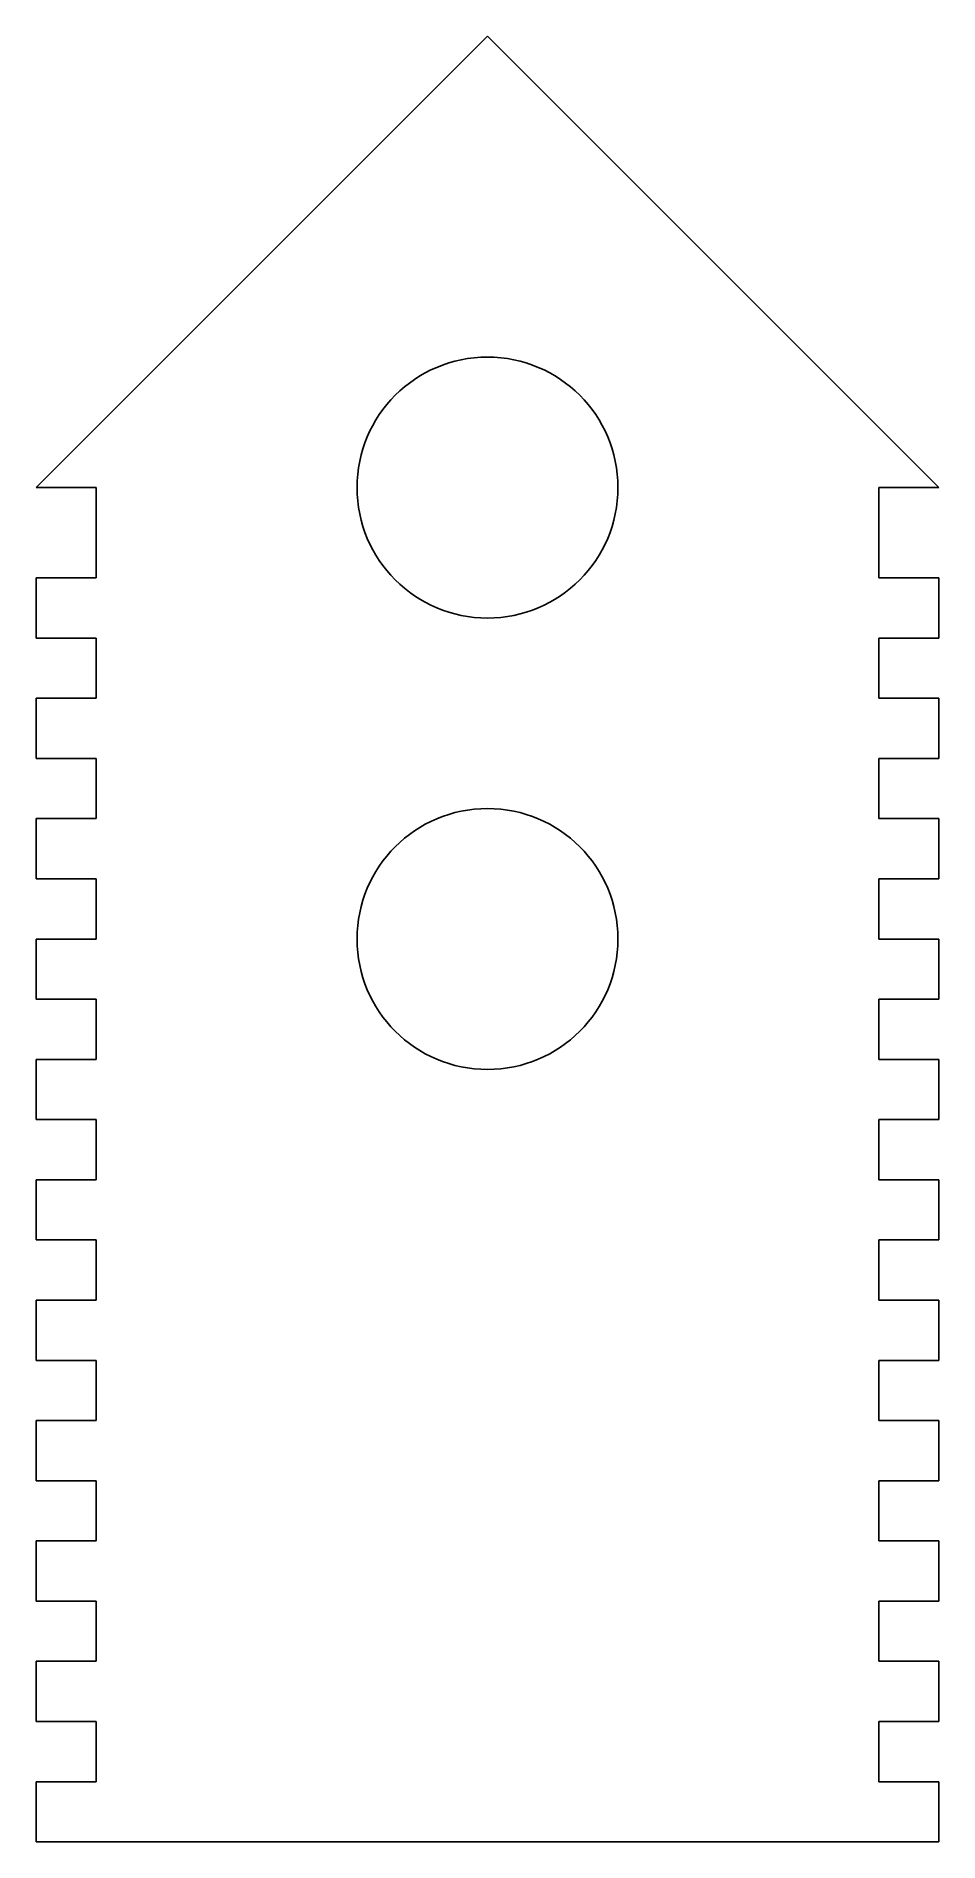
# Model space of a CAD drawing. Header units: millimetres. Extents: x 0 to 60, y 40 to 160.
import ezdxf

# ---------------------------------------------------------------- set-up
doc = ezdxf.new("R2010")
doc.units = ezdxf.units.MM

msp = doc.modelspace()

# ---------------------------------------------------------------- linework, layer by layer
for p, q in [((0, 130, -4), (30, 160, -4)), ((0, 130), (30, 160)), ((0, 130, -4), (30, 160, -4)), ((0, 130), (30, 160)), ((30, 160, -4), (60, 130, -4)), ((30, 160, -4), (30, 160)), ((30, 160), (60, 130)), ((30, 160, -4), (60, 130, -4)), ((30, 160, -4), (30, 160)), ((30, 160), (60, 130)), ((4, 130, -4), (0, 130, -4)), ((0, 130, -4), (0, 130)), ((4, 130), (0, 130)), ((0, 130, -4), (0, 130)), ((4, 130, -4), (0, 130, -4)), ((4, 130), (0, 130)), ((4, 124, -4), (4, 130, -4)), ((4, 130, -4), (4, 130)), ((4, 124, -4), (4, 130, -4)), ((4, 124), (4, 130)), ((4, 130, -4), (4, 130)), ((4, 124), (4, 130)), ((38.67, 130, -4), (38.67, 130)), ((38.67, 130, -4), (38.67, 130)), ((60, 130, -4), (56, 130, -4)), ((56, 130, -4), (56, 124, -4)), ((56, 130, -4), (56, 124, -4)), ((56, 130, -4), (56, 130)), ((56, 130), (56, 124)), ((60, 130), (56, 130)), ((56, 130, -4), (56, 130)), ((60, 130, -4), (56, 130, -4)), ((56, 130), (56, 124)), ((60, 130), (56, 130)), ((60, 130, -4), (60, 130)), ((60, 130, -4), (60, 130)), ((0, 124, -4), (0, 120, -4)), ((4, 124, -4), (0, 124, -4)), ((4, 124, -4), (0, 124, -4)), ((0, 124, -4), (0, 124)), ((4, 124), (0, 124)), ((0, 124, -4), (0, 124)), ((0, 124, -4), (0, 120, -4)), ((0, 124), (0, 120)), ((4, 124), (0, 124)), ((0, 124), (0, 120)), ((4, 124, -4), (4, 124)), ((4, 124, -4), (4, 124)), ((60, 124, -4), (56, 124, -4)), ((56, 124), (56, 124, -4)), ((60, 124), (56, 124)), ((60, 124, -4), (56, 124, -4)), ((56, 124), (56, 124, -4)), ((60, 124), (56, 124)), ((60, 120, -4), (60, 124, -4)), ((60, 120), (60, 124)), ((60, 124, -4), (60, 124)), ((60, 120, -4), (60, 124, -4)), ((60, 124, -4), (60, 124)), ((60, 120), (60, 124)), ((0, 120, -4), (4, 120, -4)), ((0, 120, -4), (0, 120)), ((0, 120, -4), (4, 120, -4)), ((0, 120), (4, 120)), ((0, 120, -4), (0, 120)), ((0, 120), (4, 120)), ((4, 116, -4), (4, 120, -4)), ((4, 120), (4, 120, -4)), ((4, 116, -4), (4, 120, -4)), ((4, 116), (4, 120)), ((4, 120), (4, 120, -4)), ((4, 116), (4, 120)), ((56, 120, -4), (60, 120, -4)), ((56, 120, -4), (56, 116, -4)), ((56, 120, -4), (56, 116, -4)), ((56, 120, -4), (56, 120)), ((56, 120), (56, 116)), ((56, 120), (56, 116)), ((56, 120), (60, 120)), ((56, 120, -4), (60, 120, -4)), ((56, 120), (60, 120)), ((56, 120, -4), (56, 120)), ((60, 120, -4), (60, 120)), ((60, 120, -4), (60, 120)), ((0, 116, -4), (0, 112, -4)), ((4, 116, -4), (0, 116, -4)), ((4, 116, -4), (0, 116, -4)), ((0, 116, -4), (0, 116)), ((4, 116), (0, 116)), ((0, 116, -4), (0, 116)), ((0, 116, -4), (0, 112, -4)), ((0, 116), (0, 112)), ((4, 116), (0, 116)), ((0, 116), (0, 112)), ((4, 116, -4), (4, 116)), ((4, 116, -4), (4, 116)), ((60, 116, -4), (56, 116, -4)), ((56, 116), (56, 116, -4)), ((60, 116), (56, 116)), ((60, 116, -4), (56, 116, -4)), ((56, 116), (56, 116, -4)), ((60, 116), (56, 116)), ((60, 112, -4), (60, 116, -4)), ((60, 112), (60, 116)), ((60, 116, -4), (60, 116)), ((60, 112, -4), (60, 116, -4)), ((60, 116, -4), (60, 116)), ((60, 112), (60, 116)), ((0, 112, -4), (4, 112, -4)), ((0, 112, -4), (0, 112)), ((0, 112, -4), (4, 112, -4)), ((0, 112), (4, 112)), ((0, 112, -4), (0, 112)), ((0, 112), (4, 112)), ((4, 108, -4), (4, 112, -4)), ((4, 112), (4, 112, -4)), ((4, 108, -4), (4, 112, -4)), ((4, 108), (4, 112)), ((4, 112), (4, 112, -4)), ((4, 108), (4, 112)), ((56, 112, -4), (60, 112, -4)), ((56, 112, -4), (56, 108, -4)), ((56, 112, -4), (56, 108, -4)), ((56, 112, -4), (56, 112)), ((56, 112), (56, 108)), ((56, 112), (56, 108)), ((56, 112), (60, 112)), ((56, 112, -4), (60, 112, -4)), ((56, 112), (60, 112)), ((56, 112, -4), (56, 112)), ((60, 112, -4), (60, 112)), ((60, 112, -4), (60, 112)), ((0, 108, -4), (0, 104, -4)), ((4, 108, -4), (0, 108, -4)), ((4, 108, -4), (0, 108, -4)), ((0, 108, -4), (0, 108)), ((4, 108), (0, 108)), ((0, 108, -4), (0, 108)), ((0, 108, -4), (0, 104, -4)), ((0, 108), (0, 104)), ((4, 108), (0, 108)), ((0, 108), (0, 104)), ((4, 108, -4), (4, 108)), ((4, 108, -4), (4, 108)), ((60, 108, -4), (56, 108, -4)), ((56, 108), (56, 108, -4)), ((60, 108), (56, 108)), ((60, 108, -4), (56, 108, -4)), ((56, 108), (56, 108, -4)), ((60, 108), (56, 108)), ((60, 104, -4), (60, 108, -4)), ((60, 104), (60, 108)), ((60, 108, -4), (60, 108)), ((60, 104, -4), (60, 108, -4)), ((60, 108, -4), (60, 108)), ((60, 104), (60, 108)), ((0, 104, -4), (4, 104, -4)), ((0, 104, -4), (0, 104)), ((0, 104, -4), (4, 104, -4)), ((0, 104), (4, 104)), ((0, 104, -4), (0, 104)), ((0, 104), (4, 104)), ((4, 100, -4), (4, 104, -4)), ((4, 104), (4, 104, -4)), ((4, 100, -4), (4, 104, -4)), ((4, 100), (4, 104)), ((4, 104), (4, 104, -4)), ((4, 100), (4, 104)), ((56, 104, -4), (60, 104, -4)), ((56, 104, -4), (56, 100, -4)), ((56, 104, -4), (56, 100, -4)), ((56, 104, -4), (56, 104)), ((56, 104), (56, 100)), ((56, 104), (56, 100)), ((56, 104), (60, 104)), ((56, 104, -4), (60, 104, -4)), ((56, 104), (60, 104)), ((56, 104, -4), (56, 104)), ((60, 104, -4), (60, 104)), ((60, 104, -4), (60, 104)), ((0, 100, -4), (0, 96, -4)), ((4, 100, -4), (0, 100, -4)), ((4, 100, -4), (0, 100, -4)), ((0, 100, -4), (0, 100)), ((4, 100), (0, 100)), ((0, 100, -4), (0, 100)), ((0, 100, -4), (0, 96, -4)), ((0, 100), (0, 96)), ((4, 100), (0, 100)), ((0, 100), (0, 96)), ((4, 100, -4), (4, 100)), ((4, 100, -4), (4, 100)), ((38.67, 100, -4), (38.67, 100)), ((38.67, 100, -4), (38.67, 100)), ((60, 100, -4), (56, 100, -4)), ((56, 100), (56, 100, -4)), ((60, 100), (56, 100)), ((60, 100, -4), (56, 100, -4)), ((56, 100), (56, 100, -4)), ((60, 100), (56, 100)), ((60, 96, -4), (60, 100, -4)), ((60, 96), (60, 100)), ((60, 100, -4), (60, 100)), ((60, 96, -4), (60, 100, -4)), ((60, 100, -4), (60, 100)), ((60, 96), (60, 100)), ((0, 96, -4), (4, 96, -4)), ((0, 96, -4), (0, 96)), ((0, 96, -4), (4, 96, -4)), ((0, 96), (4, 96)), ((0, 96, -4), (0, 96)), ((0, 96), (4, 96)), ((4, 92, -4), (4, 96, -4)), ((4, 96), (4, 96, -4)), ((4, 92, -4), (4, 96, -4)), ((4, 92), (4, 96)), ((4, 96), (4, 96, -4)), ((4, 92), (4, 96)), ((56, 96, -4), (60, 96, -4)), ((56, 96, -4), (56, 92, -4)), ((56, 96, -4), (56, 92, -4)), ((56, 96, -4), (56, 96)), ((56, 96), (56, 92)), ((56, 96), (56, 92)), ((56, 96), (60, 96)), ((56, 96, -4), (60, 96, -4)), ((56, 96), (60, 96)), ((56, 96, -4), (56, 96)), ((60, 96, -4), (60, 96)), ((60, 96, -4), (60, 96)), ((0, 92, -4), (0, 88, -4)), ((4, 92, -4), (0, 92, -4)), ((4, 92, -4), (0, 92, -4)), ((0, 92, -4), (0, 92)), ((4, 92), (0, 92)), ((0, 92, -4), (0, 92)), ((0, 92, -4), (0, 88, -4)), ((0, 92), (0, 88)), ((4, 92), (0, 92)), ((0, 92), (0, 88)), ((4, 92, -4), (4, 92)), ((4, 92, -4), (4, 92)), ((60, 92, -4), (56, 92, -4)), ((56, 92), (56, 92, -4)), ((60, 92), (56, 92)), ((60, 92, -4), (56, 92, -4)), ((56, 92), (56, 92, -4)), ((60, 92), (56, 92)), ((60, 88, -4), (60, 92, -4)), ((60, 88), (60, 92)), ((60, 92, -4), (60, 92)), ((60, 88, -4), (60, 92, -4)), ((60, 92, -4), (60, 92)), ((60, 88), (60, 92)), ((0, 88, -4), (4, 88, -4)), ((0, 88, -4), (0, 88)), ((0, 88, -4), (4, 88, -4)), ((0, 88), (4, 88)), ((0, 88, -4), (0, 88)), ((0, 88), (4, 88)), ((4, 84, -4), (4, 88, -4)), ((4, 88), (4, 88, -4)), ((4, 84, -4), (4, 88, -4)), ((4, 84), (4, 88)), ((4, 88), (4, 88, -4)), ((4, 84), (4, 88)), ((56, 88, -4), (60, 88, -4)), ((56, 88, -4), (56, 84, -4)), ((56, 88, -4), (56, 84, -4)), ((56, 88, -4), (56, 88)), ((56, 88), (56, 84)), ((56, 88), (56, 84)), ((56, 88), (60, 88)), ((56, 88, -4), (60, 88, -4)), ((56, 88), (60, 88)), ((56, 88, -4), (56, 88)), ((60, 88, -4), (60, 88)), ((60, 88, -4), (60, 88)), ((0, 84, -4), (0, 80, -4)), ((4, 84, -4), (0, 84, -4)), ((4, 84, -4), (0, 84, -4)), ((0, 84, -4), (0, 84)), ((4, 84), (0, 84)), ((0, 84, -4), (0, 84)), ((0, 84, -4), (0, 80, -4)), ((0, 84), (0, 80)), ((4, 84), (0, 84)), ((0, 84), (0, 80)), ((4, 84, -4), (4, 84)), ((4, 84, -4), (4, 84)), ((60, 84, -4), (56, 84, -4)), ((56, 84), (56, 84, -4)), ((60, 84), (56, 84)), ((60, 84, -4), (56, 84, -4)), ((56, 84), (56, 84, -4)), ((60, 84), (56, 84)), ((60, 80, -4), (60, 84, -4)), ((60, 80), (60, 84)), ((60, 84, -4), (60, 84)), ((60, 80, -4), (60, 84, -4)), ((60, 84, -4), (60, 84)), ((60, 80), (60, 84)), ((0, 80, -4), (4, 80, -4)), ((0, 80, -4), (0, 80)), ((0, 80, -4), (4, 80, -4)), ((0, 80), (4, 80)), ((0, 80, -4), (0, 80)), ((0, 80), (4, 80)), ((4, 76, -4), (4, 80, -4)), ((4, 80), (4, 80, -4)), ((4, 76, -4), (4, 80, -4)), ((4, 76), (4, 80)), ((4, 80), (4, 80, -4)), ((4, 76), (4, 80)), ((56, 80, -4), (60, 80, -4)), ((56, 80, -4), (56, 76, -4)), ((56, 80, -4), (56, 76, -4)), ((56, 80, -4), (56, 80)), ((56, 80), (56, 76)), ((56, 80), (56, 76)), ((56, 80), (60, 80)), ((56, 80, -4), (60, 80, -4)), ((56, 80), (60, 80)), ((56, 80, -4), (56, 80)), ((60, 80, -4), (60, 80)), ((60, 80, -4), (60, 80)), ((0, 76, -4), (0, 72, -4)), ((4, 76, -4), (0, 76, -4)), ((4, 76, -4), (0, 76, -4)), ((0, 76, -4), (0, 76)), ((4, 76), (0, 76)), ((0, 76, -4), (0, 76)), ((0, 76, -4), (0, 72, -4)), ((0, 76), (0, 72)), ((4, 76), (0, 76)), ((0, 76), (0, 72)), ((4, 76, -4), (4, 76)), ((4, 76, -4), (4, 76)), ((60, 76, -4), (56, 76, -4)), ((56, 76), (56, 76, -4)), ((60, 76), (56, 76)), ((60, 76, -4), (56, 76, -4)), ((56, 76), (56, 76, -4)), ((60, 76), (56, 76)), ((60, 72, -4), (60, 76, -4)), ((60, 72), (60, 76)), ((60, 76, -4), (60, 76)), ((60, 72, -4), (60, 76, -4)), ((60, 76, -4), (60, 76)), ((60, 72), (60, 76)), ((0, 72, -4), (4, 72, -4)), ((0, 72, -4), (0, 72)), ((0, 72, -4), (4, 72, -4)), ((0, 72), (4, 72)), ((0, 72, -4), (0, 72)), ((0, 72), (4, 72)), ((4, 68, -4), (4, 72, -4)), ((4, 72), (4, 72, -4)), ((4, 68, -4), (4, 72, -4)), ((4, 68), (4, 72)), ((4, 72), (4, 72, -4)), ((4, 68), (4, 72)), ((56, 72, -4), (60, 72, -4)), ((56, 72, -4), (56, 68, -4)), ((56, 72, -4), (56, 68, -4)), ((56, 72, -4), (56, 72)), ((56, 72), (56, 68)), ((56, 72), (56, 68)), ((56, 72), (60, 72)), ((56, 72, -4), (60, 72, -4)), ((56, 72), (60, 72)), ((56, 72, -4), (56, 72)), ((60, 72, -4), (60, 72)), ((60, 72, -4), (60, 72)), ((0, 68, -4), (0, 64, -4)), ((4, 68, -4), (0, 68, -4)), ((4, 68, -4), (0, 68, -4)), ((0, 68, -4), (0, 68)), ((4, 68), (0, 68)), ((0, 68, -4), (0, 68)), ((0, 68, -4), (0, 64, -4)), ((0, 68), (0, 64)), ((4, 68), (0, 68)), ((0, 68), (0, 64)), ((4, 68, -4), (4, 68)), ((4, 68, -4), (4, 68)), ((60, 68, -4), (56, 68, -4)), ((56, 68), (56, 68, -4)), ((60, 68), (56, 68)), ((60, 68, -4), (56, 68, -4)), ((56, 68), (56, 68, -4)), ((60, 68), (56, 68)), ((60, 64, -4), (60, 68, -4)), ((60, 64), (60, 68)), ((60, 68, -4), (60, 68)), ((60, 64, -4), (60, 68, -4)), ((60, 68, -4), (60, 68)), ((60, 64), (60, 68)), ((0, 64, -4), (4, 64, -4)), ((0, 64, -4), (0, 64)), ((0, 64, -4), (4, 64, -4)), ((0, 64), (4, 64)), ((0, 64, -4), (0, 64)), ((0, 64), (4, 64)), ((4, 60, -4), (4, 64, -4)), ((4, 64), (4, 64, -4)), ((4, 60, -4), (4, 64, -4)), ((4, 60), (4, 64)), ((4, 64), (4, 64, -4)), ((4, 60), (4, 64)), ((56, 64, -4), (60, 64, -4)), ((56, 64, -4), (56, 60, -4)), ((56, 64, -4), (56, 60, -4)), ((56, 64, -4), (56, 64)), ((56, 64), (56, 60)), ((56, 64), (56, 60)), ((56, 64), (60, 64)), ((56, 64, -4), (60, 64, -4)), ((56, 64), (60, 64)), ((56, 64, -4), (56, 64)), ((60, 64, -4), (60, 64)), ((60, 64, -4), (60, 64)), ((0, 60, -4), (0, 56, -4)), ((4, 60, -4), (0, 60, -4)), ((4, 60, -4), (0, 60, -4)), ((0, 60, -4), (0, 60)), ((4, 60), (0, 60)), ((0, 60, -4), (0, 60)), ((0, 60, -4), (0, 56, -4)), ((0, 60), (0, 56)), ((4, 60), (0, 60)), ((0, 60), (0, 56)), ((4, 60, -4), (4, 60)), ((4, 60, -4), (4, 60)), ((60, 60, -4), (56, 60, -4)), ((56, 60), (56, 60, -4)), ((60, 60), (56, 60)), ((60, 60, -4), (56, 60, -4)), ((56, 60), (56, 60, -4)), ((60, 60), (56, 60)), ((60, 56, -4), (60, 60, -4)), ((60, 56), (60, 60)), ((60, 60, -4), (60, 60)), ((60, 56, -4), (60, 60, -4)), ((60, 60, -4), (60, 60)), ((60, 56), (60, 60)), ((0, 56, -4), (4, 56, -4)), ((0, 56, -4), (0, 56)), ((0, 56, -4), (4, 56, -4)), ((0, 56), (4, 56)), ((0, 56, -4), (0, 56)), ((0, 56), (4, 56)), ((4, 52, -4), (4, 56, -4)), ((4, 56), (4, 56, -4)), ((4, 52, -4), (4, 56, -4)), ((4, 52), (4, 56)), ((4, 56), (4, 56, -4)), ((4, 52), (4, 56)), ((56, 56, -4), (60, 56, -4)), ((56, 56, -4), (56, 52, -4)), ((56, 56, -4), (56, 52, -4)), ((56, 56, -4), (56, 56)), ((56, 56), (56, 52)), ((56, 56), (56, 52)), ((56, 56), (60, 56)), ((56, 56, -4), (60, 56, -4)), ((56, 56), (60, 56)), ((56, 56, -4), (56, 56)), ((60, 56, -4), (60, 56)), ((60, 56, -4), (60, 56)), ((0, 52, -4), (0, 48, -4)), ((4, 52, -4), (0, 52, -4)), ((4, 52, -4), (0, 52, -4)), ((0, 52, -4), (0, 52)), ((4, 52), (0, 52)), ((0, 52, -4), (0, 52)), ((0, 52, -4), (0, 48, -4)), ((0, 52), (0, 48)), ((4, 52), (0, 52)), ((0, 52), (0, 48)), ((4, 52, -4), (4, 52)), ((4, 52, -4), (4, 52)), ((60, 52, -4), (56, 52, -4)), ((56, 52), (56, 52, -4)), ((60, 52), (56, 52)), ((60, 52, -4), (56, 52, -4)), ((56, 52), (56, 52, -4)), ((60, 52), (56, 52)), ((60, 48, -4), (60, 52, -4)), ((60, 48), (60, 52)), ((60, 52, -4), (60, 52)), ((60, 48, -4), (60, 52, -4)), ((60, 52, -4), (60, 52)), ((60, 48), (60, 52)), ((0, 48, -4), (4, 48, -4)), ((0, 48, -4), (0, 48)), ((0, 48, -4), (4, 48, -4)), ((0, 48), (4, 48)), ((0, 48, -4), (0, 48)), ((0, 48), (4, 48)), ((4, 44, -4), (4, 48, -4)), ((4, 48), (4, 48, -4)), ((4, 44, -4), (4, 48, -4)), ((4, 44), (4, 48)), ((4, 48), (4, 48, -4)), ((4, 44), (4, 48)), ((56, 48, -4), (60, 48, -4)), ((56, 48, -4), (56, 44, -4)), ((56, 48, -4), (56, 44, -4)), ((56, 48, -4), (56, 48)), ((56, 48), (56, 44)), ((56, 48), (56, 44)), ((56, 48), (60, 48)), ((56, 48, -4), (60, 48, -4)), ((56, 48), (60, 48)), ((56, 48, -4), (56, 48)), ((60, 48, -4), (60, 48)), ((60, 48, -4), (60, 48)), ((0, 44, -4), (0, 40, -4)), ((4, 44, -4), (0, 44, -4)), ((0, 44, -4), (0, 44)), ((0, 44, -4), (0, 40, -4)), ((0, 44), (0, 40)), ((4, 44, -4), (0, 44, -4)), ((0, 44, -4), (0, 44)), ((4, 44), (0, 44)), ((0, 44), (0, 40)), ((4, 44), (0, 44)), ((4, 44, -4), (4, 44)), ((4, 44, -4), (4, 44)), ((60, 44, -4), (56, 44, -4)), ((56, 44), (56, 44, -4)), ((60, 44), (56, 44)), ((60, 44, -4), (56, 44, -4)), ((56, 44), (56, 44, -4)), ((60, 44), (56, 44)), ((60, 40, -4), (60, 44, -4)), ((60, 40), (60, 44)), ((60, 44, -4), (60, 44)), ((60, 40, -4), (60, 44, -4)), ((60, 44, -4), (60, 44)), ((60, 40), (60, 44)), ((60, 40, -4), (0, 40, -4)), ((0, 40, -4), (0, 40)), ((60, 40, -4), (0, 40, -4)), ((60, 40), (0, 40)), ((0, 40, -4), (0, 40)), ((60, 40), (0, 40)), ((60, 40, -4), (60, 40)), ((60, 40, -4), (60, 40))]:
    msp.add_line(p, q)
for centre in [(30, 130, -4), (30, 130), (30, 130, -4), (30, 130), (30, 100, -4), (30, 100), (30, 100, -4), (30, 100)]:
    msp.add_circle(centre, 8.67)

doc.saveas('drawing.dxf')
